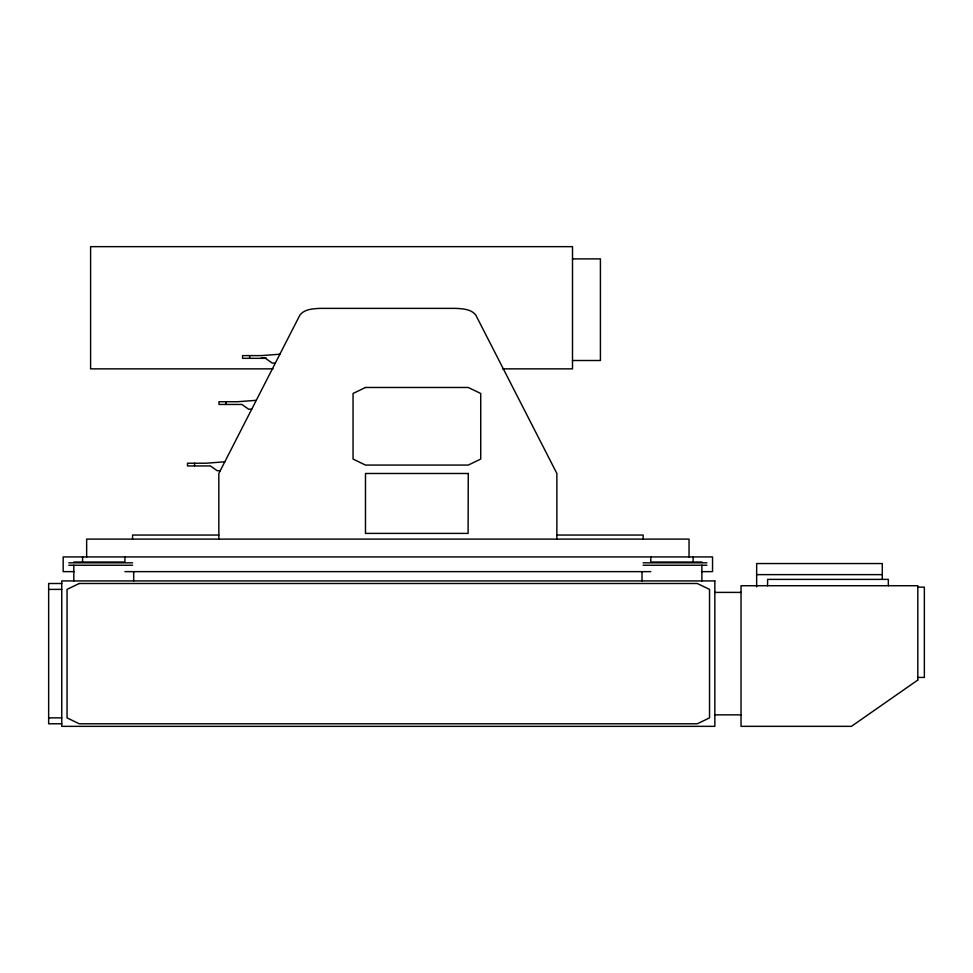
<?xml version="1.0" encoding="UTF-8"?>
<svg xmlns="http://www.w3.org/2000/svg" width="973" height="973" viewBox="0 0 973 973"><rect width="100%" height="100%" fill="white"/><g stroke="black" fill="none" stroke-linecap="round" stroke-linejoin="round"><path stroke-width="1.46" d="M279.883 354.208L261.372 355.607L242.581 355.607L242.581 358.332L265.507 358.332L272.221 363.087L275.335 363.087M256.276 400.329L237.765 401.727L218.986 401.727L218.986 404.452L241.9 404.452L248.614 409.207L251.727 409.207M224.799 461.81L206.288 463.221L187.509 463.221L187.509 465.945L210.436 465.945L217.137 470.701L220.251 470.701M572.501 258.891L600.414 258.891L600.414 360.509L572.501 360.509M261.518 357.796L266.03 357.796M273.024 368.864L90.598 368.864L90.598 246.656L572.501 246.656L572.501 368.864L502.579 368.864M218.828 535.041L132.559 535.041L132.559 539.115M556.872 535.041L643.153 535.041L643.153 539.115M73.814 562.029L124.921 562.029L124.921 556.933M701.886 562.029L650.791 562.029L650.791 556.933M68.791 562.832L132.62 562.832M643.08 562.832L706.921 562.832M68.791 565.24L132.62 565.24M643.08 565.24L706.921 565.24M74.228 571.638L63.172 571.638L63.172 556.933L712.54 556.933L712.54 571.638L701.472 571.638M124.921 571.638L650.791 571.638M756.653 574.629L882.292 574.629M61.749 583.496L48.65 583.496L48.65 723.778L61.749 723.778M917.807 587.145L924.35 587.145L924.35 677.427L917.807 677.427M48.65 589.395L61.749 589.395M714.839 592.399L741.025 592.399M714.839 714.863L741.025 714.863M48.65 717.867L61.749 717.867M888.337 585.722L888.337 579.385L767.6 579.385L767.6 585.722M882.292 579.336L882.292 563.549L756.653 563.549L756.653 586.877M701.886 565.24L701.886 580.93M693.117 556.933L693.117 562.029M689.042 556.933L689.042 539.115L86.658 539.115L86.658 556.933M642.022 571.638L642.022 580.93M556.872 539.115L556.872 473.486L475.797 315.082C471.224 309.073 462.576 308.733 455.632 308.368L320.068 308.368C313.136 308.733 304.476 309.073 299.903 315.082L218.828 473.486L218.828 539.115M249.647 355.607L249.647 358.332M226.04 401.727L226.04 404.452M194.564 463.221L194.564 465.945M133.69 571.638L133.69 580.93M82.583 556.933L82.583 562.029M73.814 565.24L73.814 580.93M468.268 473.486L468.11 533.399L365.483 533.399L365.483 473.486L468.268 473.486M917.807 680.042L851.424 726.345L741.025 726.345L741.025 585.722L917.807 585.722L917.807 680.042M365.483 387.473L353.053 393.481L353.053 459.061L365.483 465.07L468.281 465.07L480.723 459.061L480.723 393.481L468.281 387.473L365.483 387.473M79.251 583.496L67.052 589.395L67.052 717.867L79.251 723.778L697.325 723.778L709.536 717.867L709.536 589.395L697.325 583.496L79.251 583.496M714.839 580.93L61.749 580.93L61.749 726.345L714.839 726.345L714.839 580.93"/></g></svg>
